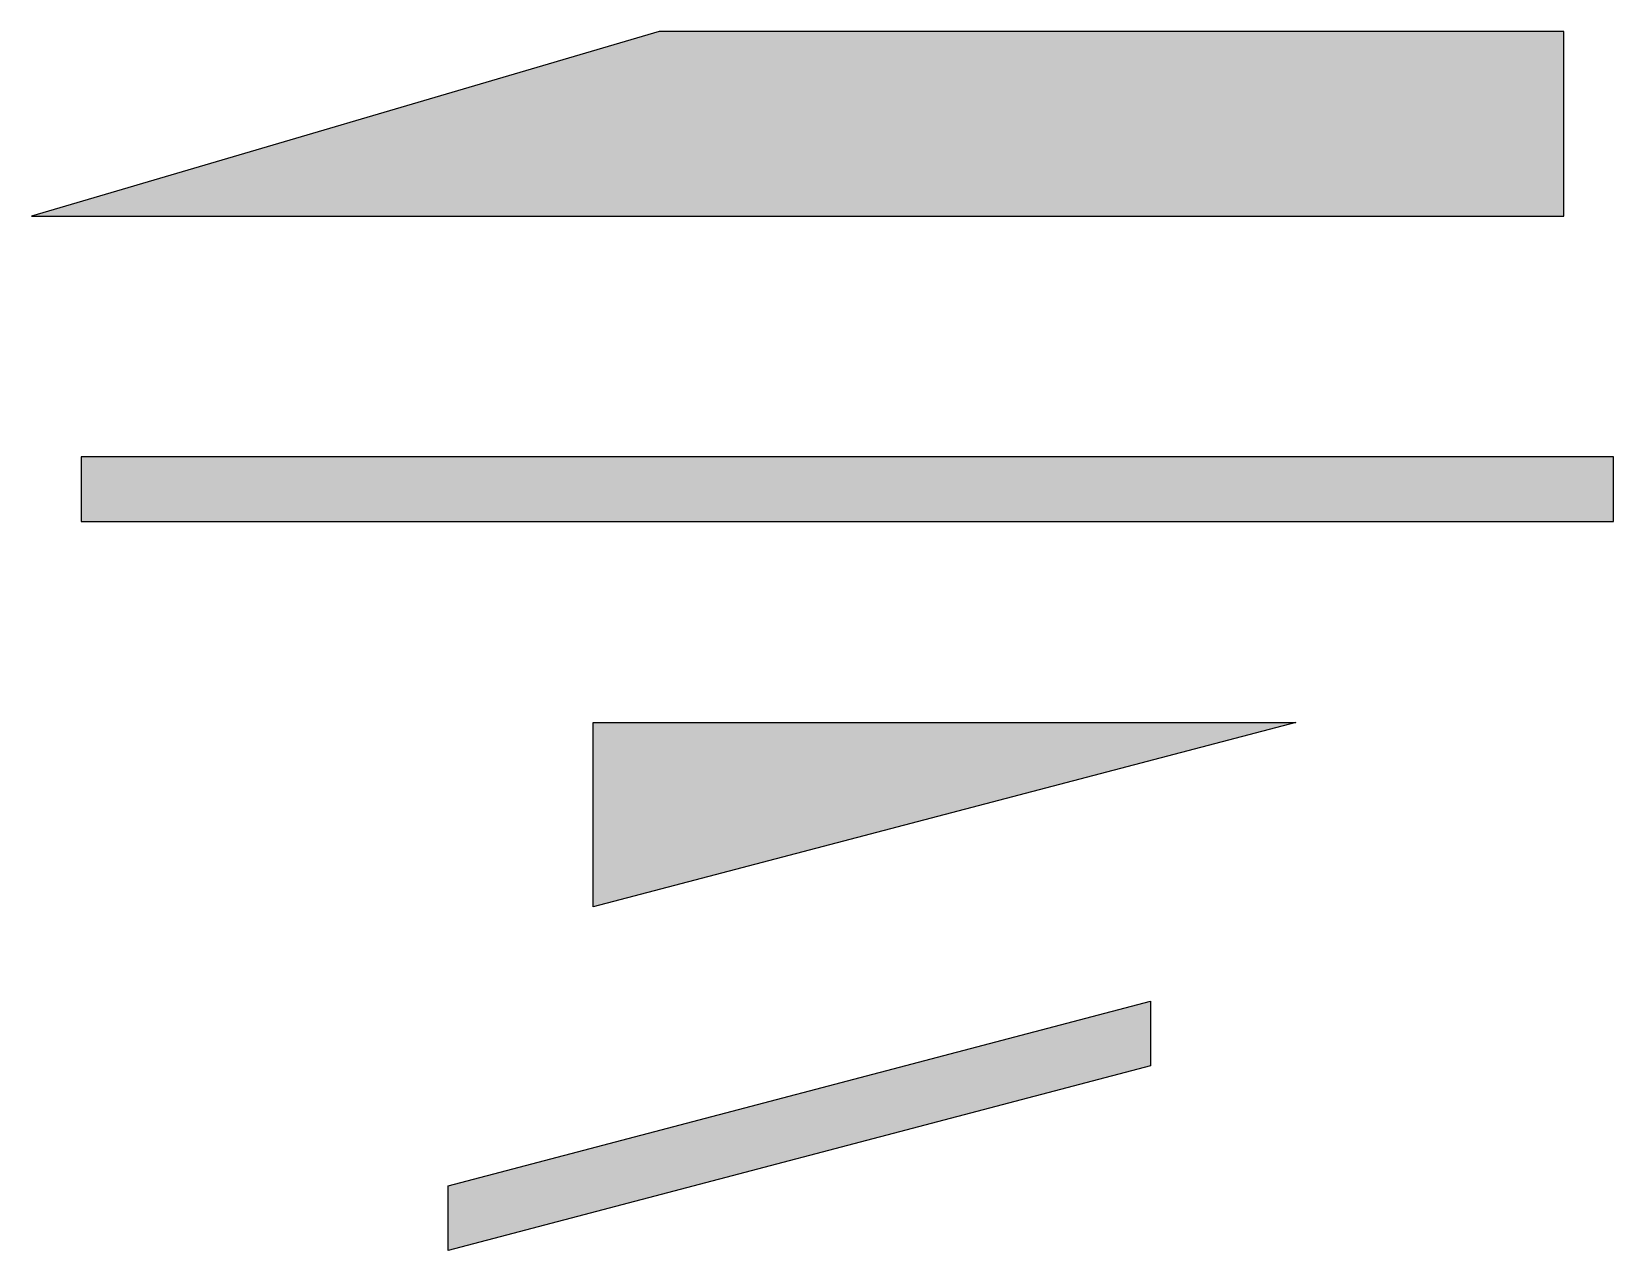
# Model space of a CAD drawing. Header units: millimetres. Extents: x 6614975 to 6624097, y 8742145 to 8746891.
# Drawn here: x 6616383.6 to 6616469.3, y 8745781.2 to 8745847.3 of the extents above; entities that cross this region are included whole.
import ezdxf

# ---------------------------------------------------------------- set-up
doc = ezdxf.new("R2010")
doc.units = ezdxf.units.MM

msp = doc.modelspace()

# ---------------------------------------------------------------- hatches: boundary and pattern name
h = msp.add_hatch(color=8)
h.dxf.hatch_style = 1
h.paths.add_polyline_path([(6616417.636, 8745847.267), (6616383.636, 8745837.267), (6616466.636, 8745837.267), (6616466.636, 8745847.267)])
h = msp.add_hatch(color=8)
h.dxf.hatch_style = 1
h.paths.add_polyline_path([(6616469.327, 8745820.72), (6616469.327, 8745824.22), (6616386.327, 8745824.22), (6616386.327, 8745820.72)])
h = msp.add_hatch(color=8)
h.dxf.hatch_style = 1
h.paths.add_polyline_path([(6616452.117, 8745809.829), (6616414.065, 8745809.829), (6616414.065, 8745799.829)])
h = msp.add_hatch(color=8)
h.dxf.hatch_style = 1
h.paths.add_polyline_path([(6616444.251, 8745791.214), (6616444.251, 8745794.714), (6616406.199, 8745784.714), (6616406.199, 8745781.214)])

# ---------------------------------------------------------------- linework, layer by layer
msp.add_lwpolyline([(6616417.636, 8745847.267), (6616383.636, 8745837.267), (6616466.636, 8745837.267), (6616466.636, 8745847.267), (6616417.636, 8745847.267)])
for points in [[(6616386.327, 8745820.72), (6616469.327, 8745820.72), (6616469.327, 8745824.22), (6616386.327, 8745824.22)], [(6616414.065, 8745809.829), (6616452.117, 8745809.829), (6616414.065, 8745799.829)], [(6616406.199, 8745784.714), (6616444.251, 8745794.714), (6616444.251, 8745791.214), (6616406.199, 8745781.214)]]:
    msp.add_lwpolyline(points, close=True)

doc.saveas('drawing.dxf')
